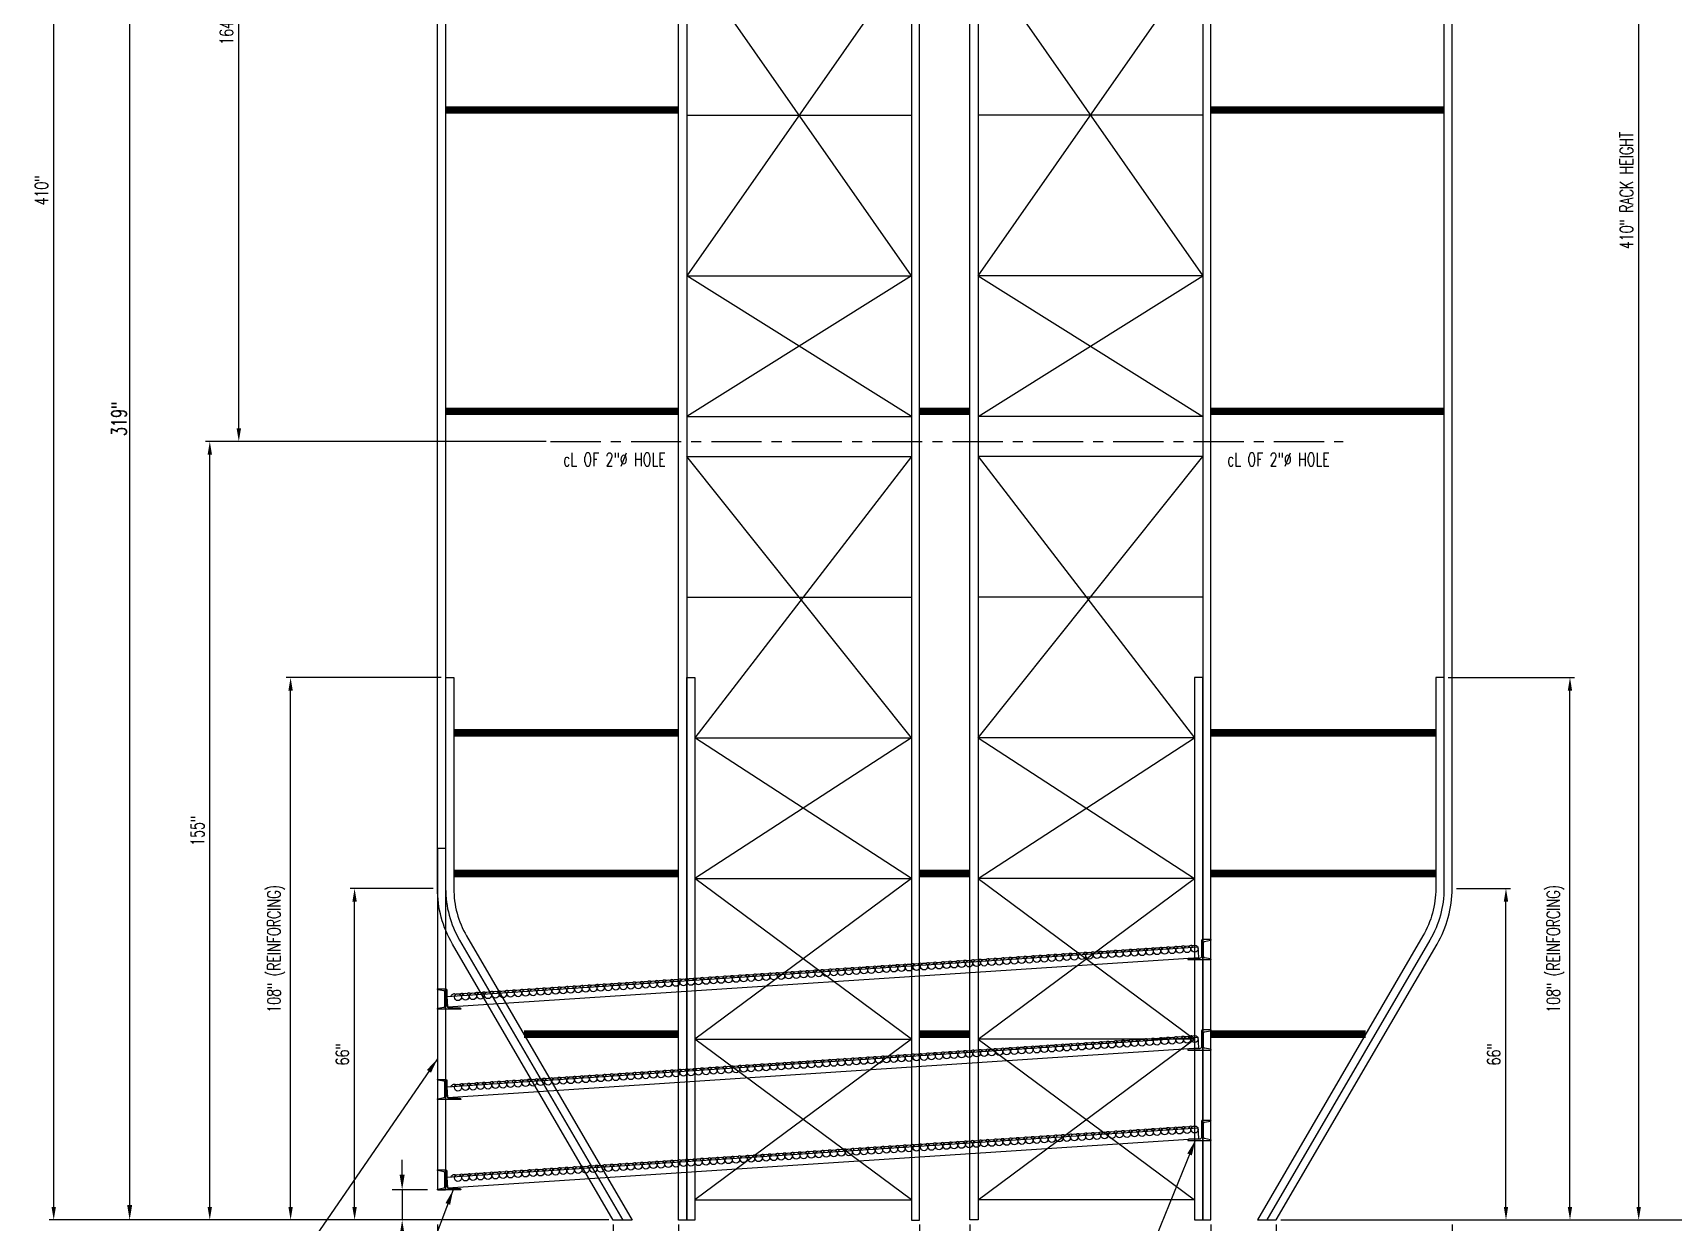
# Model space of a CAD drawing. Extents: x -185 to 859, y -145 to 549.
# Drawn here: x 135.5 to 462.1, y -0.4 to 236.4 of the extents above; entities that cross this region are included whole.
import ezdxf
from ezdxf.enums import TextEntityAlignment as Align

# ---------------------------------------------------------------- set-up
doc = ezdxf.new("R2010")
doc.units = 0
doc.header["$LTSCALE"] = 8
doc.header["$MEASUREMENT"] = 0
doc.linetypes.add('CENTER', pattern=[2, 1.25, -0.25, 0.25, -0.25])
doc.layers.get('0').update_dxf_attribs({"linetype": 'CONTINUOUS'})
doc.layers.get('DEFPOINTS').update_dxf_attribs({"linetype": 'CONTINUOUS'})
for name, color, linetype in [('CENTERL', 135, 'CENTER'), ('FDIM', 2, 'CONTINUOUS'), ('OBJCYAN', 4, 'CONTINUOUS'), ('OBJGREEN', 3, 'CONTINUOUS'), ('OBJTHIN', 11, 'CONTINUOUS'), ('RACKSHELF', 20, 'CONTINUOUS'), ('RACKUPRIGHT', 180, 'CONTINUOUS')]:
    doc.layers.add(name, color=color, linetype=linetype)
doc.styles.add('2thirds', font='romans.shx', dxfattribs={"width": 0.7})
doc.dimstyles.new('2TFR32', dxfattribs={"dimscale": 28, "dimtxt": 0.0938, "dimasz": 0.09375, "dimexe": 0.03125, "dimexo": 0.03125, "dimgap": 0.03125, "dimtad": 1, "dimdec": 5, "dimzin": 1, "dimdsep": 46, "dimlunit": 5, "dimtxsty": '2thirds', "dimcen": 0.09375, "dimclrd": 256, "dimclre": 256, "dimclrt": 256, "dimadec": 0, "dimazin": 0, "dimtfac": 0.75, "dimtdec": 4, "dimtofl": 0, "dimtmove": 0, "dimatfit": 0, "dimfxl": 0, "dimfrac": 2, "dimtolj": 1, "dimtzin": 0, "dimarcsym": 0})
doc.dimstyles.new('2tfrac16', dxfattribs={"dimscale": 32, "dimtxt": 0.0938, "dimasz": 0.0938, "dimexe": 0.0625, "dimexo": 0.0625, "dimgap": 0.01, "dimtad": 1, "dimdec": 4, "dimzin": 1, "dimdsep": 46, "dimlunit": 5, "dimtxsty": '2thirds', "dimcen": 0.09, "dimclrd": 256, "dimclre": 256, "dimclrt": 256, "dimadec": 0, "dimazin": 0, "dimtfac": 0.75, "dimtdec": 4, "dimtmove": 0, "dimatfit": 0, "dimfxl": 0, "dimfrac": 2, "dimtolj": 1, "dimtzin": 0, "dimarcsym": 0})

# ---------------------------------------------------------------- blocks, each defined once
blk = doc.blocks.new('*D35')
at = {"layer": 'DEFPOINTS', "color": 0}
for p in [(265.72, 510), (476.34, 510), (383.09, 0)]:
    blk.add_point(p, dxfattribs=at)
at = {"layer": 'FDIM', "lineweight": -2}
for p, q in [((266.59, 510), (477.21, 510)), ((476.34, 2.62), (476.34, 507.37)), ((383.97, 0), (477.21, 0))]:
    blk.add_line(p, q, dxfattribs=at)
at = {"layer": 'FDIM'}
for points in [[(475.9, 507.37), (476.77, 507.37), (476.34, 510)], [(475.9, 2.62), (476.77, 2.62), (476.34, 0)]]:
    blk.add_solid(points, dxfattribs=at)
at = {"layer": 'FDIM', "insert": (473.9, 255), "char_height": 2.6264, "attachment_point": 5, "rotation": 90, "style": '2thirds'}
blk.add_mtext('\\A1;510" RACK HEIGHT ', dxfattribs=at)
blk = doc.blocks.new('*D36')
at = {"layer": 'DEFPOINTS', "color": 0}
for p in [(186.85, 108), (217.72, 108), (251.09, 0)]:
    blk.add_point(p, dxfattribs=at)
at = {"layer": 'FDIM', "lineweight": -2}
for p, q in [((216.84, 108), (185.97, 108)), ((186.85, 2.62), (186.85, 105.37)), ((250.22, 0), (185.97, 0))]:
    blk.add_line(p, q, dxfattribs=at)
at = {"layer": 'FDIM'}
for points in [[(186.41, 105.37), (187.29, 105.37), (186.85, 108)], [(186.41, 2.62), (187.29, 2.62), (186.85, 0)]]:
    blk.add_solid(points, dxfattribs=at)
at = {"layer": 'FDIM', "insert": (183.97, 54), "char_height": 2.6264, "attachment_point": 5, "rotation": 90, "style": '2thirds'}
blk.add_mtext('\\A1;108" (REINFORCING) ', dxfattribs=at)
blk = doc.blocks.new('*D37')
at = {"layer": 'DEFPOINTS', "color": 0}
for p in [(199.59, 66), (216.09, 66), (251.09, 0)]:
    blk.add_point(p, dxfattribs=at)
at = {"layer": 'FDIM', "lineweight": -2}
for p, q in [((215.22, 66), (198.71, 66)), ((199.59, 2.62), (199.59, 63.37)), ((250.22, 0), (198.71, 0))]:
    blk.add_line(p, q, dxfattribs=at)
at = {"layer": 'FDIM'}
for points in [[(199.15, 63.37), (200.03, 63.37), (199.59, 66)], [(199.15, 2.62), (200.03, 2.62), (199.59, 0)]]:
    blk.add_solid(points, dxfattribs=at)
at = {"layer": 'FDIM', "insert": (197.15, 33), "char_height": 2.626, "attachment_point": 5, "rotation": 90, "style": '2thirds'}
blk.add_mtext('\\A1;66"', dxfattribs=at)
blk = doc.blocks.new('*D38')
at = {"layer": 'DEFPOINTS', "color": 0}
for p in [(418.09, 66), (428.83, 66), (383.09, 0)]:
    blk.add_point(p, dxfattribs=at)
at = {"layer": 'FDIM', "lineweight": -2}
for p, q in [((418.97, 66), (429.7, 66)), ((428.83, 2.62), (428.83, 63.37)), ((383.97, 0), (429.7, 0))]:
    blk.add_line(p, q, dxfattribs=at)
at = {"layer": 'FDIM'}
for points in [[(428.39, 63.37), (429.26, 63.37), (428.83, 66)], [(428.39, 2.62), (429.26, 2.62), (428.83, 0)]]:
    blk.add_solid(points, dxfattribs=at)
at = {"layer": 'FDIM', "insert": (426.39, 33), "char_height": 2.626, "attachment_point": 5, "rotation": 90, "style": '2thirds'}
blk.add_mtext('\\A1;66"', dxfattribs=at)
blk = doc.blocks.new('*D39')
at = {"layer": 'DEFPOINTS', "color": 0}
for p in [(416.47, 108), (441.57, 108), (383.09, 0)]:
    blk.add_point(p, dxfattribs=at)
at = {"layer": 'FDIM', "lineweight": -2}
for p, q in [((417.34, 108), (442.44, 108)), ((441.57, 2.62), (441.57, 105.37)), ((383.97, 0), (442.44, 0))]:
    blk.add_line(p, q, dxfattribs=at)
at = {"layer": 'FDIM'}
for points in [[(441.13, 105.37), (442, 105.37), (441.57, 108)], [(441.13, 2.62), (442, 2.62), (441.57, 0)]]:
    blk.add_solid(points, dxfattribs=at)
at = {"layer": 'FDIM', "insert": (438.69, 54), "char_height": 2.6264, "attachment_point": 5, "rotation": 90, "style": '2thirds'}
blk.add_mtext('\\A1;108" (REINFORCING) ', dxfattribs=at)
blk = doc.blocks.new('*D40')
at = {"layer": 'DEFPOINTS', "color": 0}
for p in [(418.09, 410), (455.25, 410), (383.09, 0)]:
    blk.add_point(p, dxfattribs=at)
at = {"layer": 'FDIM', "lineweight": -2}
for p, q in [((418.97, 410), (456.12, 410)), ((455.25, 2.62), (455.25, 407.37)), ((383.97, 0), (456.12, 0))]:
    blk.add_line(p, q, dxfattribs=at)
at = {"layer": 'FDIM'}
for points in [[(454.81, 407.37), (455.69, 407.37), (455.25, 410)], [(454.81, 2.62), (455.69, 2.62), (455.25, 0)]]:
    blk.add_solid(points, dxfattribs=at)
at = {"layer": 'FDIM', "insert": (452.81, 205), "char_height": 2.6264, "attachment_point": 5, "rotation": 90, "style": '2thirds'}
blk.add_mtext('\\A1;410" RACK HEIGHT ', dxfattribs=at)
blk = doc.blocks.new('*D41')
at = {"layer": 'DEFPOINTS', "color": 0}
for p in [(383.09, 0), (418.09, 0), (383.09, -16.67)]:
    blk.add_point(p, dxfattribs=at)
at = {"layer": 'FDIM', "lineweight": -2}
for p, q in [((383.09, -0.88), (383.09, -17.54)), ((418.09, -0.88), (418.09, -17.54)), ((415.47, -16.67), (385.72, -16.67))]:
    blk.add_line(p, q, dxfattribs=at)
at = {"layer": 'FDIM'}
for points in [[(385.72, -16.23), (385.72, -17.1), (383.09, -16.67)], [(415.47, -16.23), (415.47, -17.1), (418.09, -16.67)]]:
    blk.add_solid(points, dxfattribs=at)
at = {"layer": 'FDIM', "insert": (400.59, -14.23), "char_height": 2.626, "attachment_point": 5, "style": '2thirds'}
blk.add_mtext('\\A1;35"', dxfattribs=at)
blk = doc.blocks.new('*D42')
at = {"layer": 'DEFPOINTS', "color": 0}
for p in [(370.09, 0), (418.09, 0), (370.09, -33.33)]:
    blk.add_point(p, dxfattribs=at)
at = {"layer": 'FDIM', "lineweight": -2}
for p, q in [((370.09, -0.88), (370.09, -34.21)), ((418.09, -0.88), (418.09, -34.21)), ((415.47, -33.33), (372.72, -33.33))]:
    blk.add_line(p, q, dxfattribs=at)
at = {"layer": 'FDIM'}
for points in [[(372.72, -32.89), (372.72, -33.77), (370.09, -33.33)], [(415.47, -32.89), (415.47, -33.77), (418.09, -33.33)]]:
    blk.add_solid(points, dxfattribs=at)
at = {"layer": 'FDIM', "insert": (394.09, -30.89), "char_height": 2.626, "attachment_point": 5, "style": '2thirds'}
blk.add_mtext('\\A1;48"', dxfattribs=at)
blk = doc.blocks.new('*D43')
at = {"layer": 'DEFPOINTS', "color": 0}
for p in [(322.09, 0), (370.09, 0), (322.09, -33.33)]:
    blk.add_point(p, dxfattribs=at)
at = {"layer": 'FDIM', "lineweight": -2}
for p, q in [((322.09, -0.88), (322.09, -34.21)), ((370.09, -0.88), (370.09, -34.21)), ((367.47, -33.33), (324.72, -33.33))]:
    blk.add_line(p, q, dxfattribs=at)
at = {"layer": 'FDIM'}
for points in [[(324.72, -32.89), (324.72, -33.77), (322.09, -33.33)], [(367.47, -32.89), (367.47, -33.77), (370.09, -33.33)]]:
    blk.add_solid(points, dxfattribs=at)
at = {"layer": 'FDIM', "insert": (346.09, -30.89), "char_height": 2.626, "attachment_point": 5, "style": '2thirds'}
blk.add_mtext('\\A1;48"', dxfattribs=at)
blk = doc.blocks.new('*D44')
at = {"layer": 'DEFPOINTS', "color": 0}
for p in [(139.69, 410), (216.09, 410), (251.09, 0)]:
    blk.add_point(p, dxfattribs=at)
at = {"layer": 'FDIM', "lineweight": -2}
for p, q in [((215.22, 410), (138.81, 410)), ((139.69, 2.62), (139.69, 407.37)), ((250.22, 0), (138.81, 0))]:
    blk.add_line(p, q, dxfattribs=at)
at = {"layer": 'FDIM'}
for points in [[(139.25, 407.37), (140.12, 407.37), (139.69, 410)], [(139.25, 2.62), (140.12, 2.62), (139.69, 0)]]:
    blk.add_solid(points, dxfattribs=at)
at = {"layer": 'FDIM', "insert": (137.25, 205), "char_height": 2.626, "attachment_point": 5, "rotation": 90, "style": '2thirds'}
blk.add_mtext('\\A1;410"', dxfattribs=at)
blk = doc.blocks.new('*D45')
at = {"layer": 'DEFPOINTS', "color": 0}
for p in [(216.09, 0), (251.09, 0), (251.09, -16.67)]:
    blk.add_point(p, dxfattribs=at)
at = {"layer": 'FDIM', "lineweight": -2}
for p, q in [((216.09, -0.88), (216.09, -17.54)), ((251.09, -0.88), (251.09, -17.54)), ((218.72, -16.67), (248.47, -16.67))]:
    blk.add_line(p, q, dxfattribs=at)
at = {"layer": 'FDIM'}
for points in [[(218.72, -16.23), (218.72, -17.1), (216.09, -16.67)], [(248.47, -16.23), (248.47, -17.1), (251.09, -16.67)]]:
    blk.add_solid(points, dxfattribs=at)
at = {"layer": 'FDIM', "insert": (233.59, -14.23), "char_height": 2.626, "attachment_point": 5, "style": '2thirds'}
blk.add_mtext('\\A1;35"', dxfattribs=at)
blk = doc.blocks.new('*D46')
at = {"layer": 'DEFPOINTS', "color": 0}
for p in [(216.09, 0), (264.09, 0), (264.09, -33.33)]:
    blk.add_point(p, dxfattribs=at)
at = {"layer": 'FDIM', "lineweight": -2}
for p, q in [((216.09, -0.88), (216.09, -34.21)), ((264.09, -0.88), (264.09, -34.21)), ((218.72, -33.33), (261.47, -33.33))]:
    blk.add_line(p, q, dxfattribs=at)
at = {"layer": 'FDIM'}
for points in [[(218.72, -32.89), (218.72, -33.77), (216.09, -33.33)], [(261.47, -32.89), (261.47, -33.77), (264.09, -33.33)]]:
    blk.add_solid(points, dxfattribs=at)
at = {"layer": 'FDIM', "insert": (240.09, -30.89), "char_height": 2.626, "attachment_point": 5, "style": '2thirds'}
blk.add_mtext('\\A1;48"', dxfattribs=at)
blk = doc.blocks.new('*D47')
at = {"layer": 'DEFPOINTS', "color": 0}
for p in [(264.09, 0), (312.09, 0), (312.09, -33.33)]:
    blk.add_point(p, dxfattribs=at)
at = {"layer": 'FDIM', "lineweight": -2}
for p, q in [((264.09, -0.88), (264.09, -34.21)), ((312.09, -0.88), (312.09, -34.21)), ((266.72, -33.33), (309.47, -33.33))]:
    blk.add_line(p, q, dxfattribs=at)
at = {"layer": 'FDIM'}
for points in [[(266.72, -32.89), (266.72, -33.77), (264.09, -33.33)], [(309.47, -32.89), (309.47, -33.77), (312.09, -33.33)]]:
    blk.add_solid(points, dxfattribs=at)
at = {"layer": 'FDIM', "insert": (288.09, -30.89), "char_height": 2.626, "attachment_point": 5, "style": '2thirds'}
blk.add_mtext('\\A1;48"', dxfattribs=at)
blk = doc.blocks.new('UPRT-48-510-SMI')
for p, q in [((-46.38, 251.56), (-1.62, 187.56)), ((-46.38, 187.56), (-1.62, 251.56)), ((-1.62, 219.56), (-46.38, 219.56)), ((-46.38, 187.56), (-1.62, 159.56)), ((-46.38, 159.56), (-1.62, 187.56)), ((-1.62, 187.56), (-46.38, 187.56)), ((-1.62, 159.56), (-46.38, 159.56)), ((-1.62, 151.56), (-46.38, 151.56)), ((-46.38, 151.56), (-3.25, 95.56)), ((-46.38, 95.56), (-1.62, 151.56)), ((-1.62, 123.56), (-46.38, 123.56)), ((-46.38, 67.56), (-3.25, 95.56)), ((-46.38, 95.56), (-3.25, 67.56)), ((-3.25, 95.56), (-46.38, 95.56)), ((-3.25, 67.56), (-46.38, 67.56)), ((-46.38, 67.56), (-3.25, 35.56)), ((-46.38, 35.56), (-3.25, 67.56)), ((-46.38, 3.56), (-3.25, 35.56)), ((-46.38, 35.56), (-3.25, 3.56)), ((-3.25, 35.56), (-46.38, 35.56)), ((-3.25, 3.56), (-46.38, 3.56))]:
    blk.add_line(p, q)
for points in [[(-1.62, -0.44), (0, -0.44), (0, 509.56), (-1.62, 509.56)], [(-46.38, -0.44), (-48, -0.44), (-48, 433.56), (-46.38, 433.56)], [(-3.25, -0.44), (-1.62, -0.44), (-1.62, 107.56), (-3.25, 107.56)]]:
    blk.add_lwpolyline(points, close=True)
blk = doc.blocks.new('DBL-DP-SMI')
blk.add_lwpolyline([(43.6, 55.3), (11.12, -0.44), (13, -0.44), (45.01, 54.49, 0.132685), (48, 65.56), (48, 409.56), (46.38, 409.56), (46.38, 65.56, -0.132685)], format="xyb", close=True)
blk.add_lwpolyline([(46.38, 107.56), (44.75, 107.56), (44.75, 65.56, -0.132685), (42.2, 56.12), (9.24, -0.44), (11.12, -0.44)], format="xyb")
at = {"layer": 'OBJTHIN', "const_width": 1.5}
for points in [[(46.38, 220.56), (0, 220.56)], [(46.38, 160.56), (0, 160.56)], [(44.75, 96.56), (0, 96.56)], [(44.75, 68.56), (0, 68.56)], [(30.8, 36.56), (0, 36.56)]]:
    blk.add_lwpolyline(points, dxfattribs=at)
blk.add_blockref('UPRT-48-510-SMI', (0, 0))
blk = doc.blocks.new('UPRT-48-410')
for p, q in [((-46.375, 188), (-1.625, 252)), ((-46.375, 252), (-1.625, 188)), ((-1.625, 220), (-46.375, 220)), ((-1.625, 188), (-46.375, 188)), ((-46.375, 160), (-1.625, 188)), ((-46.375, 188), (-1.625, 160)), ((-1.625, 160), (-46.375, 160)), ((-46.375, 96), (-1.625, 152)), ((-46.375, 152), (-3.25, 96)), ((-1.625, 152), (-46.375, 152)), ((-1.625, 124), (-46.375, 124)), ((-3.25, 96), (-46.375, 96)), ((-46.375, 96), (-3.25, 68)), ((-46.375, 68), (-3.25, 96)), ((-46.375, 36), (-3.25, 68)), ((-46.375, 68), (-3.25, 36)), ((-3.25, 68), (-46.375, 68)), ((-3.25, 36), (-46.375, 36)), ((-46.375, 36), (-3.25, 4)), ((-46.375, 4), (-3.25, 36)), ((-3.25, 4), (-46.375, 4))]:
    blk.add_line(p, q)
for points in [[(-46.375, 0), (-48, 0), (-48, 410), (-46.375, 410)], [(-1.625, 0), (0, 0), (0, 410), (-1.625, 410)], [(-3.25, 0), (-1.625, 0), (-1.625, 108), (-3.25, 108)]]:
    blk.add_lwpolyline(points, close=True)
blk = doc.blocks.new('DBL-DP')
blk.add_lwpolyline([(43.6, 55.74), (11.12, 0), (13, 0), (45.01, 54.92, 0.132685), (48, 66), (48, 410), (46.38, 410), (46.38, 66, -0.132685)], format="xyb", close=True)
blk.add_lwpolyline([(46.38, 108), (44.75, 108), (44.75, 66, -0.132685), (42.2, 56.56), (9.24, 0), (11.12, 0)], format="xyb")
at = {"layer": 'OBJTHIN', "const_width": 1.5}
for points in [[(46.38, 221), (0, 221)], [(46.38, 161), (0, 161)], [(44.75, 97), (0, 97)], [(44.75, 69), (0, 69)], [(30.8, 37), (0, 37)]]:
    blk.add_lwpolyline(points, dxfattribs=at)
blk.add_blockref('UPRT-48-410', (0, 0))
blk = doc.blocks.new('*D48')
at = {"layer": 'DEFPOINTS', "color": 0}
for p in [(176.54, 319), (238.63, 319), (238.63, 155)]:
    blk.add_point(p, dxfattribs=at)
at = {"layer": 'FDIM', "lineweight": -2}
for p, q in [((237.75, 319), (175.66, 319)), ((176.54, 157.62), (176.54, 316.37)), ((237.75, 155), (175.66, 155))]:
    blk.add_line(p, q, dxfattribs=at)
at = {"layer": 'FDIM'}
for points in [[(176.1, 316.37), (176.98, 316.37), (176.54, 319)], [(176.1, 157.62), (176.98, 157.62), (176.54, 155)]]:
    blk.add_solid(points, dxfattribs=at)
at = {"layer": 'FDIM', "insert": (174.1, 237), "char_height": 2.626, "attachment_point": 5, "rotation": 90, "style": '2thirds'}
blk.add_mtext('\\A1;164"', dxfattribs=at)
blk = doc.blocks.new('*D49')
at = {"layer": 'DEFPOINTS', "color": 0}
for p in [(170.76, 155), (238.63, 155), (251.09, 0)]:
    blk.add_point(p, dxfattribs=at)
at = {"layer": 'FDIM', "lineweight": -2}
for p, q in [((237.75, 155), (169.89, 155)), ((170.76, 2.62), (170.76, 152.37)), ((250.22, 0), (169.89, 0))]:
    blk.add_line(p, q, dxfattribs=at)
at = {"layer": 'FDIM'}
for points in [[(170.32, 152.37), (171.2, 152.37), (170.76, 155)], [(170.32, 2.62), (171.2, 2.62), (170.76, 0)]]:
    blk.add_solid(points, dxfattribs=at)
at = {"layer": 'FDIM', "insert": (168.32, 77.5), "char_height": 2.626, "attachment_point": 5, "rotation": 90, "style": '2thirds'}
blk.add_mtext('\\A1;155"', dxfattribs=at)
blk = doc.blocks.new('*D50')
at = {"layer": 'DEFPOINTS', "color": 0}
for p in [(154.81, 319), (237.75, 319), (181.5, 0)]:
    blk.add_point(p, dxfattribs=at)
at = {"layer": 'FDIM', "lineweight": -2}
for p, q in [((235.75, 319), (152.81, 319)), ((154.81, 3), (154.81, 316)), ((179.5, 0), (152.81, 0))]:
    blk.add_line(p, q, dxfattribs=at)
at = {"layer": 'FDIM'}
for points in [[(154.31, 316), (155.31, 316), (154.81, 319)], [(154.31, 3), (155.31, 3), (154.81, 0)]]:
    blk.add_solid(points, dxfattribs=at)
at = {"layer": 'FDIM', "insert": (152.71, 159.5), "char_height": 3.002, "attachment_point": 5, "rotation": 90, "style": '2thirds'}
blk.add_mtext('\\A1;319"', dxfattribs=at)
blk = doc.blocks.new('C4X4_5')
blk.add_lwpolyline([(0.13, 0.66), (0.13, 3.34, -0.360619), (0.35, 3.62), (1.55, 3.85, 0.360619), (1.63, 3.94), (1.63, 4), (0.03, 4, 0.414214), (0, 3.97), (0, 0.03, 0.414214), (0.03, 0), (1.63, 0), (1.63, 0.06, 0.360619), (1.55, 0.15), (0.35, 0.38, -0.360619)], format="xyb", close=True)
blk = doc.blocks.new('L4X3X1Q')
blk.add_lwpolyline([(0, 4), (0.0625, 4, -0.41421356), (0.25, 3.8125), (0.25, 0.6875, 0.41421356), (0.6875, 0.25), (2.8125, 0.25, -0.41421356), (3, 0.0625), (3, 0), (0, 0)], format="xyb", close=True)
blk = doc.blocks.new('*D117')
at = {"layer": 'DEFPOINTS', "color": 0}
for p in [(216.09, 6), (209.06, 0), (216.09, 0)]:
    blk.add_point(p, dxfattribs=at)
at = {"layer": 'FDIM', "lineweight": -2}
for p, q in [((209.06, 9), (209.06, 12)), ((214.09, 6), (207.06, 6)), ((209.06, 6), (209.06, 0)), ((214.09, 0), (207.06, 0)), ((209.06, -3), (209.06, -9.44))]:
    blk.add_line(p, q, dxfattribs=at)
at = {"layer": 'FDIM'}
for points in [[(208.56, 9), (209.56, 9), (209.06, 6)], [(208.56, -3), (209.56, -3), (209.06, 0)]]:
    blk.add_solid(points, dxfattribs=at)
at = {"layer": 'FDIM', "insert": (206.95, -7.72), "char_height": 3.002, "attachment_point": 5, "rotation": 90, "style": '2thirds'}
blk.add_mtext('\\A1;6"', dxfattribs=at)

msp = doc.modelspace()

# ---------------------------------------------------------------- linework, layer by layer
at = {"layer": 'CENTERL'}
msp.add_line((238.625098, 154.999716), (396.410567, 154.999716), dxfattribs=at)
at = {"layer": 'OBJCYAN', "const_width": 1.5}
for points in [[(312.09464, 68.999716), (322.09464, 68.999716)], [(312.09464, 36.999716), (322.09464, 36.999716)]]:
    msp.add_lwpolyline(points, dxfattribs=at)
at = {"layer": 'OBJTHIN', "const_width": 1.5}
for points in [[(312.09464, 160.999716), (322.09464, 160.999716)], [(219.34464, 68.999716), (264.09464, 68.999716)], [(233.293495, 36.999716), (264.09464, 36.999716)]]:
    msp.add_lwpolyline(points, dxfattribs=at)
at = {"layer": 'RACKSHELF'}
for p, q in [((218.029073, 44.522783), (367.566053, 54.379649)), ((218.16791, 42.416504), (367.705963, 52.257089)), ((367.705963, 52.257089), (367.565708, 54.384874)), ((218.16791, 42.416504), (218.029072, 44.522799)), ((218.029073, 26.522783), (367.566053, 36.379649)), ((367.705963, 34.257089), (367.565708, 36.384874)), ((218.16791, 24.416504), (367.705963, 34.257089)), ((218.16791, 24.416504), (218.029072, 26.522799)), ((218.029073, 8.522783), (367.566053, 18.379649)), ((367.705963, 16.257089), (367.565708, 18.384874)), ((218.16791, 6.416504), (367.705963, 16.257089)), ((218.16791, 6.416504), (218.029072, 8.522799))]:
    msp.add_line(p, q, dxfattribs=at)
for centre in [(330.925598, 51.65312), (332.422361, 51.751617), (333.919124, 51.850114), (335.415886, 51.94861), (336.912649, 52.047107), (338.409412, 52.145604), (339.906174, 52.244101), (341.402937, 52.342598), (342.899699, 52.441094), (344.396462, 52.539591), (345.893225, 52.638088), (347.389987, 52.736585), (348.88675, 52.835082), (350.383513, 52.933578), (351.880275, 53.032075), (353.377038, 53.130572), (354.8738, 53.229069), (356.370563, 53.327566), (357.867326, 53.426062), (359.364088, 53.524559), (360.860851, 53.623056), (362.357614, 53.721553), (363.854376, 53.82005), (365.351139, 53.918546), (366.847902, 54.017043), (280.035669, 48.304229), (281.532431, 48.402725), (283.029194, 48.501222), (284.525957, 48.599719), (286.022719, 48.698216), (287.519482, 48.796713), (289.016245, 48.895209), (290.513007, 48.993706), (292.00977, 49.092203), (293.506533, 49.1907), (295.003295, 49.289197), (296.500058, 49.387693), (297.99682, 49.48619), (299.493583, 49.584687), (300.990346, 49.683184), (302.487108, 49.781681), (303.983871, 49.880178), (305.480634, 49.978674), (306.977396, 50.077171), (308.474159, 50.175668), (309.970921, 50.274165), (311.467684, 50.372662), (312.964447, 50.471158), (314.461209, 50.569655), (315.957972, 50.668152), (317.454735, 50.766649), (318.951497, 50.865146), (320.44826, 50.963642), (321.945023, 51.062139), (323.441785, 51.160636), (324.938548, 51.259133), (326.43531, 51.35763), (327.932073, 51.456126), (329.428836, 51.554623), (230.642502, 45.053834), (232.139265, 45.152331), (233.636027, 45.250828), (235.13279, 45.349325), (236.629552, 45.447821), (238.126315, 45.546318), (239.623078, 45.644815), (241.11984, 45.743312), (242.616603, 45.841809), (244.113366, 45.940305), (245.610128, 46.038802), (247.106891, 46.137299), (248.603654, 46.235796), (250.100416, 46.334293), (251.597179, 46.432789), (253.093941, 46.531286), (254.590704, 46.629783), (256.087467, 46.72828), (257.584229, 46.826777), (259.080992, 46.925273), (260.577755, 47.02377), (262.074517, 47.122267), (263.57128, 47.220764), (265.068043, 47.319261), (266.564805, 47.417757), (268.061568, 47.516254), (269.55833, 47.614751), (271.055093, 47.713248), (272.551856, 47.811745), (274.048618, 47.910241), (275.545381, 48.008738), (277.042144, 48.107235), (278.538906, 48.205732), (220.165164, 44.364357), (221.661926, 44.462853), (223.158689, 44.56135), (224.655451, 44.659847), (226.152214, 44.758344), (227.648977, 44.856841), (229.145739, 44.955337), (356.370563, 35.327566), (357.867326, 35.426062), (359.364088, 35.524559), (360.860851, 35.623056), (362.357614, 35.721553), (363.854376, 35.82005), (365.351139, 35.918546), (366.847902, 36.017043), (305.480634, 31.978674), (306.977396, 32.077171), (308.474159, 32.175668), (309.970921, 32.274165), (311.467684, 32.372662), (312.964447, 32.471158), (314.461209, 32.569655), (315.957972, 32.668152), (317.454735, 32.766649), (318.951497, 32.865146), (320.44826, 32.963642), (321.945023, 33.062139), (323.441785, 33.160636), (324.938548, 33.259133), (326.43531, 33.35763), (327.932073, 33.456126), (329.428836, 33.554623), (330.925598, 33.65312), (332.422361, 33.751617), (333.919124, 33.850114), (335.415886, 33.94861), (336.912649, 34.047107), (338.409412, 34.145604), (339.906174, 34.244101), (341.402937, 34.342598), (342.899699, 34.441094), (344.396462, 34.539591), (345.893225, 34.638088), (347.389987, 34.736585), (348.88675, 34.835082), (350.383513, 34.933578), (351.880275, 35.032075), (353.377038, 35.130572), (354.8738, 35.229069), (256.087467, 28.72828), (257.584229, 28.826777), (259.080992, 28.925273), (260.577755, 29.02377), (262.074517, 29.122267), (263.57128, 29.220764), (265.068043, 29.319261), (266.564805, 29.417757), (268.061568, 29.516254), (269.55833, 29.614751), (271.055093, 29.713248), (272.551856, 29.811745), (274.048618, 29.910241), (275.545381, 30.008738), (277.042144, 30.107235), (278.538906, 30.205732), (280.035669, 30.304229), (281.532431, 30.402725), (283.029194, 30.501222), (284.525957, 30.599719), (286.022719, 30.698216), (287.519482, 30.796713), (289.016245, 30.895209), (290.513007, 30.993706), (292.00977, 31.092203), (293.506533, 31.1907), (295.003295, 31.289197), (296.500058, 31.387693), (297.99682, 31.48619), (299.493583, 31.584687), (300.990346, 31.683184), (302.487108, 31.781681), (303.983871, 31.880178), (220.165164, 26.364357), (221.661926, 26.462853), (223.158689, 26.56135), (224.655451, 26.659847), (226.152214, 26.758344), (227.648977, 26.856841), (229.145739, 26.955337), (230.642502, 27.053834), (232.139265, 27.152331), (233.636027, 27.250828), (235.13279, 27.349325), (236.629552, 27.447821), (238.126315, 27.546318), (239.623078, 27.644815), (241.11984, 27.743312), (242.616603, 27.841809), (244.113366, 27.940305), (245.610128, 28.038802), (247.106891, 28.137299), (248.603654, 28.235796), (250.100416, 28.334293), (251.597179, 28.432789), (253.093941, 28.531286), (254.590704, 28.629783), (330.925598, 15.65312), (332.422361, 15.751617), (333.919124, 15.850114), (335.415886, 15.94861), (336.912649, 16.047107), (338.409412, 16.145604), (339.906174, 16.244101), (341.402937, 16.342598), (342.899699, 16.441094), (344.396462, 16.539591), (345.893225, 16.638088), (347.389987, 16.736585), (348.88675, 16.835082), (350.383513, 16.933578), (351.880275, 17.032075), (353.377038, 17.130572), (354.8738, 17.229069), (356.370563, 17.327566), (357.867326, 17.426062), (359.364088, 17.524559), (360.860851, 17.623056), (362.357614, 17.721553), (363.854376, 17.82005), (365.351139, 17.918546), (366.847902, 18.017043), (281.532431, 12.402725), (283.029194, 12.501222), (284.525957, 12.599719), (286.022719, 12.698216), (287.519482, 12.796713), (289.016245, 12.895209), (290.513007, 12.993706), (292.00977, 13.092203), (293.506533, 13.1907), (295.003295, 13.289197), (296.500058, 13.387693), (297.99682, 13.48619), (299.493583, 13.584687), (300.990346, 13.683184), (302.487108, 13.781681), (303.983871, 13.880178), (305.480634, 13.978674), (306.977396, 14.077171), (308.474159, 14.175668), (309.970921, 14.274165), (311.467684, 14.372662), (312.964447, 14.471158), (314.461209, 14.569655), (315.957972, 14.668152), (317.454735, 14.766649), (318.951497, 14.865146), (320.44826, 14.963642), (321.945023, 15.062139), (323.441785, 15.160636), (324.938548, 15.259133), (326.43531, 15.35763), (327.932073, 15.456126), (329.428836, 15.554623), (232.139265, 9.152331), (233.636027, 9.250828), (235.13279, 9.349325), (236.629552, 9.447821), (238.126315, 9.546318), (239.623078, 9.644815), (241.11984, 9.743312), (242.616603, 9.841809), (244.113366, 9.940305), (245.610128, 10.038802), (247.106891, 10.137299), (248.603654, 10.235796), (250.100416, 10.334293), (251.597179, 10.432789), (253.093941, 10.531286), (254.590704, 10.629783), (256.087467, 10.72828), (257.584229, 10.826777), (259.080992, 10.925273), (260.577755, 11.02377), (262.074517, 11.122267), (263.57128, 11.220764), (265.068043, 11.319261), (266.564805, 11.417757), (268.061568, 11.516254), (269.55833, 11.614751), (271.055093, 11.713248), (272.551856, 11.811745), (274.048618, 11.910241), (275.545381, 12.008738), (277.042144, 12.107235), (278.538906, 12.205732), (280.035669, 12.304229), (220.165164, 8.364357), (221.661926, 8.462853), (223.158689, 8.56135), (224.655451, 8.659847), (226.152214, 8.758344), (227.648977, 8.856841), (229.145739, 8.955337), (230.642502, 9.053834)]:
    msp.add_circle(centre, 0.6875, dxfattribs=at)
for centre, end in [((330.177217, 51.603872), 126.8207409), ((331.67398, 51.702368), 126.8207409), ((333.170742, 51.800865), 126.8207409), ((334.667505, 51.899362), 126.8207409), ((336.164268, 51.997859), 126.8207409), ((337.66103, 52.096356), 126.8207409), ((339.157793, 52.194852), 126.8207409), ((340.654555, 52.293349), 126.8207409), ((342.151318, 52.391846), 126.8207409), ((343.648081, 52.490343), 126.8207409), ((345.144843, 52.58884), 126.8207409), ((346.641606, 52.687336), 126.8207409), ((348.138369, 52.785833), 126.8207409), ((349.635131, 52.88433), 126.8207409), ((351.131894, 52.982827), 126.8207409), ((352.628657, 53.081324), 126.8207409), ((354.125419, 53.17982), 126.8207409), ((355.622182, 53.278317), 126.8207409), ((357.118944, 53.376814), 126.8207409), ((358.615707, 53.475311), 126.8207409), ((360.11247, 53.573808), 126.8207409), ((361.609232, 53.672304), 126.8207409), ((363.105995, 53.770801), 126.8207409), ((364.602758, 53.869298), 126.8207409), ((366.09952, 53.967795), 126.8207409), ((280.78405, 48.353477), 126.8207409), ((282.280813, 48.451974), 126.8207409), ((283.777575, 48.550471), 126.8207409), ((285.274338, 48.648967), 126.8207409), ((286.771101, 48.747464), 126.8207409), ((288.267863, 48.845961), 126.8207409), ((289.764626, 48.944458), 126.8207409), ((291.261389, 49.042955), 126.8207409), ((292.758151, 49.141451), 126.8207409), ((294.254914, 49.239948), 126.8207409), ((295.751676, 49.338445), 126.8207409), ((297.248439, 49.436942), 126.8207409), ((298.745202, 49.535439), 126.8207409), ((300.241964, 49.633935), 126.8207409), ((301.738727, 49.732432), 126.8207409), ((303.23549, 49.830929), 126.8207409), ((304.732252, 49.929426), 126.8207409), ((306.229015, 50.027923), 126.8207409), ((307.725778, 50.12642), 126.8207409), ((309.22254, 50.224916), 126.8207409), ((310.719303, 50.323413), 126.8207409), ((312.216065, 50.42191), 126.8207409), ((313.712828, 50.520407), 126.8207409), ((315.209591, 50.618904), 126.8207409), ((316.706353, 50.7174), 126.8207409), ((318.203116, 50.815897), 126.8207409), ((319.699879, 50.914394), 126.8207409), ((321.196641, 51.012891), 126.8207409), ((322.693404, 51.111388), 126.8207409), ((324.190167, 51.209884), 126.8207409), ((325.686929, 51.308381), 126.8207409), ((327.183692, 51.406878), 126.8207409), ((328.680454, 51.505375), 126.8207409), ((231.390883, 45.103083), 126.8207409), ((232.887646, 45.201579), 126.8207409), ((234.384409, 45.300076), 126.8207409), ((235.881171, 45.398573), 126.8207409), ((237.377934, 45.49707), 126.8207409), ((238.874696, 45.595567), 126.8207409), ((240.371459, 45.694063), 126.8207409), ((241.868222, 45.79256), 126.8207409), ((243.364984, 45.891057), 126.8207409), ((244.861747, 45.989554), 126.8207409), ((246.35851, 46.088051), 126.8207409), ((247.855272, 46.186547), 126.8207409), ((249.352035, 46.285044), 126.8207409), ((250.848797, 46.383541), 126.8207409), ((252.34556, 46.482038), 126.8207409), ((253.842323, 46.580535), 126.8207409), ((255.339085, 46.679031), 126.8207409), ((256.835848, 46.777528), 126.8207409), ((258.332611, 46.876025), 126.8207409), ((259.829373, 46.974522), 126.8207409), ((261.326136, 47.073019), 126.8207409), ((262.822899, 47.171515), 126.8207409), ((264.319661, 47.270012), 126.8207409), ((265.816424, 47.368509), 126.8207409), ((267.313186, 47.467006), 126.8207409), ((268.809949, 47.565503), 126.8207409), ((270.306712, 47.663999), 126.8207409), ((271.803474, 47.762496), 126.8207409), ((273.300237, 47.860993), 126.8207409), ((274.797, 47.95949), 126.8207409), ((276.293762, 48.057987), 126.8207409), ((277.790525, 48.156483), 126.8207409), ((279.287288, 48.25498), 126.8207409), ((219.416782, 44.315108), 158.03807349), ((220.913545, 44.413605), 126.8207409), ((222.410307, 44.512102), 126.8207409), ((223.90707, 44.610599), 126.8207409), ((225.403833, 44.709095), 126.8207409), ((226.900595, 44.807592), 126.8207409), ((228.397358, 44.906089), 126.8207409), ((229.894121, 45.004586), 126.8207409), ((355.622182, 35.278317), 126.8207409), ((357.118944, 35.376814), 126.8207409), ((358.615707, 35.475311), 126.8207409), ((360.11247, 35.573808), 126.8207409), ((361.609232, 35.672304), 126.8207409), ((363.105995, 35.770801), 126.8207409), ((364.602758, 35.869298), 126.8207409), ((366.09952, 35.967795), 126.8207409), ((306.229015, 32.027923), 126.8207409), ((307.725778, 32.12642), 126.8207409), ((309.22254, 32.224916), 126.8207409), ((310.719303, 32.323413), 126.8207409), ((312.216065, 32.42191), 126.8207409), ((313.712828, 32.520407), 126.8207409), ((315.209591, 32.618904), 126.8207409), ((316.706353, 32.7174), 126.8207409), ((318.203116, 32.815897), 126.8207409), ((319.699879, 32.914394), 126.8207409), ((321.196641, 33.012891), 126.8207409), ((322.693404, 33.111388), 126.8207409), ((324.190167, 33.209884), 126.8207409), ((325.686929, 33.308381), 126.8207409), ((327.183692, 33.406878), 126.8207409), ((328.680454, 33.505375), 126.8207409), ((330.177217, 33.603872), 126.8207409), ((331.67398, 33.702368), 126.8207409), ((333.170742, 33.800865), 126.8207409), ((334.667505, 33.899362), 126.8207409), ((336.164268, 33.997859), 126.8207409), ((337.66103, 34.096356), 126.8207409), ((339.157793, 34.194852), 126.8207409), ((340.654555, 34.293349), 126.8207409), ((342.151318, 34.391846), 126.8207409), ((343.648081, 34.490343), 126.8207409), ((345.144843, 34.58884), 126.8207409), ((346.641606, 34.687336), 126.8207409), ((348.138369, 34.785833), 126.8207409), ((349.635131, 34.88433), 126.8207409), ((351.131894, 34.982827), 126.8207409), ((352.628657, 35.081324), 126.8207409), ((354.125419, 35.17982), 126.8207409), ((256.835848, 28.777528), 126.8207409), ((258.332611, 28.876025), 126.8207409), ((259.829373, 28.974522), 126.8207409), ((261.326136, 29.073019), 126.8207409), ((262.822899, 29.171515), 126.8207409), ((264.319661, 29.270012), 126.8207409), ((265.816424, 29.368509), 126.8207409), ((267.313186, 29.467006), 126.8207409), ((268.809949, 29.565503), 126.8207409), ((270.306712, 29.663999), 126.8207409), ((271.803474, 29.762496), 126.8207409), ((273.300237, 29.860993), 126.8207409), ((274.797, 29.95949), 126.8207409), ((276.293762, 30.057987), 126.8207409), ((277.790525, 30.156483), 126.8207409), ((279.287288, 30.25498), 126.8207409), ((280.78405, 30.353477), 126.8207409), ((282.280813, 30.451974), 126.8207409), ((283.777575, 30.550471), 126.8207409), ((285.274338, 30.648967), 126.8207409), ((286.771101, 30.747464), 126.8207409), ((288.267863, 30.845961), 126.8207409), ((289.764626, 30.944458), 126.8207409), ((291.261389, 31.042955), 126.8207409), ((292.758151, 31.141451), 126.8207409), ((294.254914, 31.239948), 126.8207409), ((295.751676, 31.338445), 126.8207409), ((297.248439, 31.436942), 126.8207409), ((298.745202, 31.535439), 126.8207409), ((300.241964, 31.633935), 126.8207409), ((301.738727, 31.732432), 126.8207409), ((303.23549, 31.830929), 126.8207409), ((304.732252, 31.929426), 126.8207409), ((219.416782, 26.315108), 158.03807349), ((220.913545, 26.413605), 126.8207409), ((222.410307, 26.512102), 126.8207409), ((223.90707, 26.610599), 126.8207409), ((225.403833, 26.709095), 126.8207409), ((226.900595, 26.807592), 126.8207409), ((228.397358, 26.906089), 126.8207409), ((229.894121, 27.004586), 126.8207409), ((231.390883, 27.103083), 126.8207409), ((232.887646, 27.201579), 126.8207409), ((234.384409, 27.300076), 126.8207409), ((235.881171, 27.398573), 126.8207409), ((237.377934, 27.49707), 126.8207409), ((238.874696, 27.595567), 126.8207409), ((240.371459, 27.694063), 126.8207409), ((241.868222, 27.79256), 126.8207409), ((243.364984, 27.891057), 126.8207409), ((244.861747, 27.989554), 126.8207409), ((246.35851, 28.088051), 126.8207409), ((247.855272, 28.186547), 126.8207409), ((249.352035, 28.285044), 126.8207409), ((250.848797, 28.383541), 126.8207409), ((252.34556, 28.482038), 126.8207409), ((253.842323, 28.580535), 126.8207409), ((255.339085, 28.679031), 126.8207409), ((331.67398, 15.702368), 126.8207409), ((333.170742, 15.800865), 126.8207409), ((334.667505, 15.899362), 126.8207409), ((336.164268, 15.997859), 126.8207409), ((337.66103, 16.096356), 126.8207409), ((339.157793, 16.194852), 126.8207409), ((340.654555, 16.293349), 126.8207409), ((342.151318, 16.391846), 126.8207409), ((343.648081, 16.490343), 126.8207409), ((345.144843, 16.58884), 126.8207409), ((346.641606, 16.687336), 126.8207409), ((348.138369, 16.785833), 126.8207409), ((349.635131, 16.88433), 126.8207409), ((351.131894, 16.982827), 126.8207409), ((352.628657, 17.081324), 126.8207409), ((354.125419, 17.17982), 126.8207409), ((355.622182, 17.278317), 126.8207409), ((357.118944, 17.376814), 126.8207409), ((358.615707, 17.475311), 126.8207409), ((360.11247, 17.573808), 126.8207409), ((361.609232, 17.672304), 126.8207409), ((363.105995, 17.770801), 126.8207409), ((364.602758, 17.869298), 126.8207409), ((366.09952, 17.967795), 126.8207409), ((282.280813, 12.451974), 126.8207409), ((283.777575, 12.550471), 126.8207409), ((285.274338, 12.648967), 126.8207409), ((286.771101, 12.747464), 126.8207409), ((288.267863, 12.845961), 126.8207409), ((289.764626, 12.944458), 126.8207409), ((291.261389, 13.042955), 126.8207409), ((292.758151, 13.141451), 126.8207409), ((294.254914, 13.239948), 126.8207409), ((295.751676, 13.338445), 126.8207409), ((297.248439, 13.436942), 126.8207409), ((298.745202, 13.535439), 126.8207409), ((300.241964, 13.633935), 126.8207409), ((301.738727, 13.732432), 126.8207409), ((303.23549, 13.830929), 126.8207409), ((304.732252, 13.929426), 126.8207409), ((306.229015, 14.027923), 126.8207409), ((307.725778, 14.12642), 126.8207409), ((309.22254, 14.224916), 126.8207409), ((310.719303, 14.323413), 126.8207409), ((312.216065, 14.42191), 126.8207409), ((313.712828, 14.520407), 126.8207409), ((315.209591, 14.618904), 126.8207409), ((316.706353, 14.7174), 126.8207409), ((318.203116, 14.815897), 126.8207409), ((319.699879, 14.914394), 126.8207409), ((321.196641, 15.012891), 126.8207409), ((322.693404, 15.111388), 126.8207409), ((324.190167, 15.209884), 126.8207409), ((325.686929, 15.308381), 126.8207409), ((327.183692, 15.406878), 126.8207409), ((328.680454, 15.505375), 126.8207409), ((330.177217, 15.603872), 126.8207409), ((232.887646, 9.201579), 126.8207409), ((234.384409, 9.300076), 126.8207409), ((235.881171, 9.398573), 126.8207409), ((237.377934, 9.49707), 126.8207409), ((238.874696, 9.595567), 126.8207409), ((240.371459, 9.694063), 126.8207409), ((241.868222, 9.79256), 126.8207409), ((243.364984, 9.891057), 126.8207409), ((244.861747, 9.989554), 126.8207409), ((246.35851, 10.088051), 126.8207409), ((247.855272, 10.186547), 126.8207409), ((249.352035, 10.285044), 126.8207409), ((250.848797, 10.383541), 126.8207409), ((252.34556, 10.482038), 126.8207409), ((253.842323, 10.580535), 126.8207409), ((255.339085, 10.679031), 126.8207409), ((256.835848, 10.777528), 126.8207409), ((258.332611, 10.876025), 126.8207409), ((259.829373, 10.974522), 126.8207409), ((261.326136, 11.073019), 126.8207409), ((262.822899, 11.171515), 126.8207409), ((264.319661, 11.270012), 126.8207409), ((265.816424, 11.368509), 126.8207409), ((267.313186, 11.467006), 126.8207409), ((268.809949, 11.565503), 126.8207409), ((270.306712, 11.663999), 126.8207409), ((271.803474, 11.762496), 126.8207409), ((273.300237, 11.860993), 126.8207409), ((274.797, 11.95949), 126.8207409), ((276.293762, 12.057987), 126.8207409), ((277.790525, 12.156483), 126.8207409), ((279.287288, 12.25498), 126.8207409), ((280.78405, 12.353477), 126.8207409), ((219.416782, 8.315108), 158.03807349), ((220.913545, 8.413605), 126.8207409), ((222.410307, 8.512102), 126.8207409), ((223.90707, 8.610599), 126.8207409), ((225.403833, 8.709095), 126.8207409), ((226.900595, 8.807592), 126.8207409), ((228.397358, 8.906089), 126.8207409), ((229.894121, 9.004586), 126.8207409), ((231.390883, 9.103083), 126.8207409)]:
    msp.add_arc(centre, 0.6875, 60.7092786, end, dxfattribs=at)
at = {"layer": 'RACKUPRIGHT'}
for p, q in [((216.09464, 73.999716), (216.09464, 5.999716)), ((217.71964, 73.999716), (216.09464, 73.999716)), ((217.71964, 73.999716), (217.71964, 5.999716)), ((216.09464, 5.999716), (217.71964, 5.999716))]:
    msp.add_line(p, q, dxfattribs=at)

# ---------------------------------------------------------------- block references
at = {"xscale": -1}
for name, p in [('L4X3X1Q', (368.46964, 51.841001)), ('C4X4_5', (217.71964, 41.999716)), ('L4X3X1Q', (368.46964, 33.841001)), ('C4X4_5', (217.71964, 23.999716)), ('L4X3X1Q', (368.46964, 15.841001)), ('C4X4_5', (217.71964, 5.999716))]:
    msp.add_blockref(name, p, dxfattribs=at)
for name, p in [('C4X4_5', (368.46964, 51.841001)), ('L4X3X1Q', (217.71964, 41.999716)), ('C4X4_5', (368.46964, 33.841001)), ('L4X3X1Q', (217.71964, 23.999716)), ('C4X4_5', (368.46964, 15.841001)), ('L4X3X1Q', (217.71964, 5.999716))]:
    msp.add_blockref(name, p)
at = {"layer": 'OBJGREEN', "xscale": -1}
msp.add_blockref('DBL-DP-SMI', (264.09464, 0.437309), dxfattribs=at)
at = {"layer": 'OBJGREEN'}
msp.add_blockref('DBL-DP', (370.09464, -0.000284), dxfattribs=at)

# ---------------------------------------------------------------- texts
at = {"layer": 'FDIM', "style": '2thirds', "width": 0.7}
for p in [(251.330879, 150.097798), (383.537606, 150.097798)]:
    msp.add_text('cL OF 2"%%c HOLE', height=2.625, dxfattribs=at).set_placement(p, align=Align.CENTER)

# ---------------------------------------------------------------- dimensions: what is measured, and where the dimension line sits
at = {"layer": 'FDIM'}
for base, p1, p2, angle, text, override, picture, middle in [((476.33565, 509.999716), (383.09464, -0.000284), (265.71964, 509.999716), 90, '<> RACK HEIGHT ', {"dimscale": 28, "dimpost": '"'}, '*D35', (473.897317, 254.999716)), ((455.248773, 409.999716), (383.09464, -0.000284), (418.09464, 409.999716), 90, '<> RACK HEIGHT ', {"dimpost": '"'}, '*D40', (452.810439, 204.999716)), ((186.848525, 107.999716), (251.09464, -0.000284), (217.71964, 107.999716), 270, '<> (REINFORCING) ', {"dimpost": '"'}, '*D36', (183.972458, 53.999716)), ((441.565229, 107.999716), (383.09464, -0.000284), (416.46964, 107.999716), 90, '<> (REINFORCING) ', {"dimpost": '"'}, '*D39', (438.689162, 53.999716))]:
    dim = msp.add_linear_dim(base=base, p1=p1, p2=p2, angle=angle, text=text, dimstyle='2TFR32', override=override, dxfattribs=at)
    dim.commit()
    dim.dimension.update_dxf_attribs({"geometry": picture, "text_midpoint": middle})
dim = msp.add_linear_dim(base=(139.686116, 409.999716), p1=(251.09464, -0.000284), p2=(216.09464, 409.999716), angle=90, dimstyle='2TFR32', override={"dimpost": '"'}, dxfattribs=at)
dim.commit()
dim.dimension.update_dxf_attribs({"geometry": '*D44', "text_midpoint": (139.686116, 204.999716), "dimtype": 160})
for base, p1, p2, angle, dimstyle, override, picture, middle in [((154.81425, 318.999716), (181.50321, -0.000284), (237.750098, 318.999716), 90, '2tfrac16', {"dimpost": '"'}, '*D50', (152.707583, 159.499716)), ((176.537839, 318.999716), (238.625098, 154.999716), (238.625098, 318.999716), 90, '2TFR32', {"dimpost": '"', "dimtmove": 1}, '*D48', (174.099506, 236.999716)), ((170.762314, 154.999716), (251.09464, -0.000284), (238.625098, 154.999716), 90, '2TFR32', {"dimpost": '"'}, '*D49', (168.32398, 77.499716)), ((199.588684, 65.999716), (251.09464, -0.000284), (216.09464, 65.999716), 90, '2TFR32', {"dimpost": '"'}, '*D37', (197.15035, 32.999716)), ((428.82507, 65.999716), (383.09464, -0.000284), (418.09464, 65.999716), 270, '2TFR32', {"dimpost": '"'}, '*D38', (426.386737, 32.999716)), ((209.059228, -0.000284), (216.09464, 5.999716), (216.09464, -0.000284), 90, '2tfrac16', {"dimpost": '"'}, '*D117', (206.952562, -7.724231))]:
    dim = msp.add_linear_dim(base=base, p1=p1, p2=p2, angle=angle, dimstyle=dimstyle, override=override, dxfattribs=at)
    dim.commit()
    dim.dimension.update_dxf_attribs({"geometry": picture, "text_midpoint": middle})
for base, p1, p2, picture, middle in [((251.09464, -16.66582), (216.09464, -0.000007), (251.09464, -0.000007), '*D45', (233.59464, -14.227487)), ((264.09464, -33.33164), (216.09464, -0.000007), (264.09464, -0.000007), '*D46', (240.09464, -30.893307)), ((312.09464, -33.33164), (264.09464, -0.000007), (312.09464, -0.000007), '*D47', (288.09464, -30.893307)), ((322.09464, -33.33164), (370.09464, -0.000007), (322.09464, -0.000007), '*D43', (346.09464, -30.893307)), ((370.09464, -33.33164), (418.09464, -0.000007), (370.09464, -0.000007), '*D42', (394.09464, -30.893307)), ((383.09464, -16.66582), (418.09464, -0.000007), (383.09464, -0.000007), '*D41', (400.59464, -14.227487))]:
    dim = msp.add_linear_dim(base=base, p1=p1, p2=p2, dimstyle='2TFR32', override={"dimpost": '"'}, dxfattribs=at)
    dim.commit()
    dim.dimension.update_dxf_attribs({"geometry": picture, "text_midpoint": middle})

# ---------------------------------------------------------------- leaders
for points in [[(216.09464, 32.085146), (190.438743, -5.289682)], [(366.96964, 15.841001), (351.582021, -21.892992)], [(219.21964, 5.999716), (208.638673, -21.892992)]]:
    msp.add_leader(points, dimstyle='2tfrac16', override={"dimgap": 0.01, "dimtad": 0}, dxfattribs=at)

doc.saveas('drawing.dxf')
